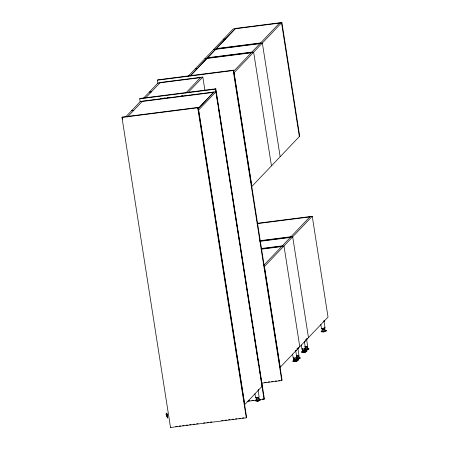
<?xml version="1.0" encoding="UTF-8"?>
<svg xmlns="http://www.w3.org/2000/svg" width="450" height="450" viewBox="0 0 450 450"><rect width="100%" height="100%" fill="white"/><g stroke="black" fill="none" stroke-linecap="round" stroke-linejoin="round"><path stroke-width="0.67" d="M167.552 417.662L167.49 417.341M166.731 413.561L166.669 413.246M121.972 117.439L122.321 117.073L198.079 107.409L246.634 417.471L246.285 417.836L170.528 427.5L121.972 117.439L197.736 107.775L198.079 107.409M140.141 101.587L139.708 98.814L140.057 98.449L215.814 88.785L264.369 398.846L264.021 399.212L259.155 399.831M157.984 83.655L157.438 80.19L157.787 79.824L233.544 70.161L282.099 380.216L281.751 380.582L261.596 383.152M125.809 116.769L131.558 110.728L133.622 110.469M143.544 98.173L149.293 92.132L151.357 91.867M127.389 117.011L142.566 101.104L216.017 91.733L262.142 386.269L244.749 404.533L198.63 109.997L216.017 91.733M145.603 97.909L160.301 82.468L202.826 77.046L204.992 90.883M188.229 76.179L195.165 68.889L197.229 68.625L190.288 75.915M223.481 39.144L233.196 28.941L235.26 28.682L225.546 38.886L223.419 39.212L213.705 49.421L215.764 49.157L225.478 38.953M190.479 75.741L235.513 28.418L281.886 22.5L299.694 136.198L251.893 186.418L234.09 72.714L281.886 22.5M185.794 93.032L200.768 77.304M188.336 92.267L202.826 77.046M139.708 98.814L215.466 89.151L215.814 88.785M157.438 80.19L233.201 70.526L233.544 70.161M197.865 108.877L213.941 91.997L198.017 108.737M233.336 71.612L279.489 23.124M263.689 265.393L310.185 216.551M312.244 216.292L264.437 266.507L280.221 367.279L328.027 317.064L312.244 216.292L257.507 223.273M170.528 427.5L170.876 427.134M324.197 321.002L324.714 320.462M324.124 321.109L324.619 320.591M323.893 320.642L325.052 328.022L321.531 328.629L321.879 328.269M322.138 328.264L321.857 328.556L324.658 327.943M322.071 329.558C320.625 330.587 326.706 329.484 324.664 329.113M322.341 329.558L322.059 329.85L324.861 329.231M321.604 330.885L321.092 331.425L324.557 331.155L326.34 330.514L325.451 330.221M321.671 331.296L321.159 331.836L324.624 331.566M306.135 339.379L306.484 339.013M306.81 339.266L307.327 338.721M322.875 331.476C322.318 332.505 325.873 331.352 326.407 330.93L326.306 330.705M322.897 331.633L322.633 331.768L323.539 331.701M304.639 341.55L305.156 341.004M304.566 341.651L305.061 341.134M298.046 348.502L298.541 347.979M295.948 350.679L296.466 350.134M295.875 350.786L296.37 350.263M304.296 348.992L301.973 349.172L302.321 348.812M307.327 346.326L306.36 346.674M306.512 338.906L307.665 346.281L304.678 346.939M304.819 348.778L305.1 348.486M302.512 350.106C301.067 351.129 307.147 350.027 305.106 349.656M304.442 341.859L305.494 348.564L304.183 348.958M302.782 350.1L302.501 350.392L303.621 350.381M302.046 351.428L301.534 351.968L303.593 351.939L306.782 351.062L305.887 350.764M302.698 351.293C301.252 352.316 307.339 351.214 305.291 350.843M295.605 358.121L293.282 358.301L293.625 357.941M293.884 357.941L293.603 358.234L296.798 357.694L295.751 350.989M298.299 355.629L298.581 355.337M297.816 348.036L298.974 355.416L296.837 356.006M296.128 357.913L296.409 357.615M293.822 359.235L293.473 359.601L295.808 359.415M294.086 359.229C292.956 360.09 298.44 359.083 296.409 358.785M293.355 360.557L292.843 361.097L294.902 361.074L298.091 360.191L297.197 359.893M294.007 360.422C292.562 361.451 298.642 360.349 296.595 359.972M296.331 359.201L296.662 359.032L296.179 358.869M293.423 360.973L292.905 361.513L296.37 361.243M294.621 361.153L294.401 361.384L295.29 361.373M294.649 361.305C294.356 362.025 297.557 361.058 298.153 360.608L298.052 360.382M258.306 390.218L258.823 389.672M258.233 390.319L258.727 389.801M258.339 397.114C259.999 397.446 254.514 398.43 255.988 397.479M256.179 398.767C254.7 399.724 260.201 398.739 258.542 398.407M258.109 390.527L259.161 397.232L257.023 397.822M255.718 400.095L255.201 400.635L258.666 400.365L260.449 399.729L259.56 399.431M256.365 399.96C254.925 400.984 261.006 399.881 258.958 399.51M256.984 400.686L256.787 401.074L257.13 401.108M257.141 401.001L258.93 400.86L258.114 400.787M324.146 331.594L324.647 331.453M305.618 339.683L307.232 338.85M296.944 348.722L298.637 347.856M306.562 347.963L307.53 347.619L307.046 347.456M304.386 350.246L305.359 349.897L304.869 349.74M305.646 350.049L306.759 349.853M296.398 361.131L295.223 361.339M258.761 400.663L257.586 400.877M305.73 348.165L307.879 347.574L307.277 347.372M305.764 349.661L308.953 348.778L308.064 348.48M305.831 350.072L308.402 349.509L308.919 348.969M304.588 352.136C301.314 352.524 305.707 352.71 304.926 352.08M297.664 355.804L296.207 355.989M297.034 357.3L299.188 356.704L298.586 356.501M297.073 358.791L300.262 357.907L299.368 357.609M297.141 359.201L299.711 358.639L300.229 358.099M257.226 399.116L259.374 398.526L258.773 398.323M257.327 401.023L259.898 400.455L260.415 399.915M235.17 28.783L281.548 22.866L299.346 136.564M216.309 48.594L260.623 42.953M215.955 48.96L262.344 43.037L280.148 156.741M215.612 49.337L259.92 43.672M207.613 57.724L251.927 52.082M207.264 58.089L253.648 52.172L271.451 165.876M206.916 58.455L251.229 52.813M198.096 77.31L199.479 77.13M160.048 82.738L157.989 83.002L149.361 92.064L151.419 91.8M159.953 82.834L200.407 77.67M153.382 99.399L154.778 99.219M160.357 98.505L161.752 98.331M163.845 98.061L165.24 97.886M167.333 97.616L168.727 97.442M181.277 95.839L182.672 95.659M142.312 101.334L140.248 101.599L131.625 110.661L133.684 110.402M142.217 101.469L213.598 92.351M257.158 223.639L309.836 216.922M259.791 240.711L290.976 236.734M260.123 240.986L292.691 236.835L308.469 337.607M259.779 241.352L290.272 237.471M261.489 248.513L282.279 245.863M261.135 248.878L283.995 245.964L299.773 346.736M261.478 249.159L281.582 246.594M264.724 382.433L266.113 382.258M268.2 381.988L269.589 381.814M271.676 381.549L273.066 381.369M275.153 381.105L276.542 380.925M278.623 380.661L280.018 380.481M248.383 400.882L249.773 400.708M251.859 400.438L253.249 400.264M262.282 399.111L264.369 398.846M247.337 401.338L256.376 400.185M175.742 426.516L177.131 426.336M179.218 426.071L180.607 425.891M182.694 425.627L184.084 425.452M186.165 425.183L187.56 425.008M189.641 424.738L191.031 424.564M193.118 424.299L194.507 424.119M196.594 423.855L197.983 423.675M203.541 422.966L204.936 422.792M207.017 422.522L208.406 422.348M210.493 422.083L211.882 421.903M221.614 420.66L223.003 420.486M225.09 420.221L226.479 420.041M228.566 419.777L229.956 419.597M232.037 419.332L233.432 419.152M235.513 418.888L236.903 418.714M238.989 418.444L240.379 418.269M242.466 418.005L243.855 417.825M324.006 331.577L324.816 331.65L322.802 331.909M304.903 346.86L305.589 346.804M305.106 348.148L305.792 348.098M303.418 349.088L302.243 348.981M305.061 349.425L307.997 348.609M305.606 350.004L306.152 349.959M305.634 350.156L307.553 349.734L307.142 349.453M305.752 350.28L307.434 349.909L307.097 349.802M303.981 352.243L303.092 352.254M296.179 357.362L298.783 356.625M296.364 358.554L299.374 357.891L298.772 357.694M297.928 358.965L298.738 359.044L296.764 359.387M296.916 359.134L298.834 358.712L298.451 358.582M296.938 359.286L298.862 358.864L298.474 358.74M295.751 361.249L296.567 361.327L294.553 361.581M257.648 400.911L256.764 400.922M324.45 327.819L325.052 328.022M307.17 349.605L307.507 349.639M305.955 351.174L306.849 351.473L304.611 352.294L303.053 352.159M304.971 351.737L305.381 352.018L302.389 352.451L301.494 352.159M304.993 351.889L305.336 351.923M298.373 355.213L298.974 355.416M296.201 357.497L296.798 357.694M256.399 397.811L255.909 397.648M256.601 399.099L256.112 398.936M167.434 417.78L166.657 413.64M325.384 330.351L324.248 330.93L321.84 330.958M258.981 400.433L257.676 401.062L255.167 400.826M166.86 413.426L167.619 417.206M166.804 413.483L167.136 415.131L166.731 415.558C166.286 413.786 167.119 417.769 166.798 415.873L167.197 415.451L167.563 417.268M166.601 413.696L167.085 416.256L167.001 415.659M166.264 413.668L166.551 414.945L166.382 413.927M166.939 415.339L166.809 415.041M320.833 324.456L321.463 328.478M301.275 344.998L301.905 349.02M292.584 354.127L293.214 358.155M233.201 70.526L281.751 380.582M215.466 89.151L217.856 104.411M218.076 105.795L221.439 127.299M221.659 128.689L227.306 164.756M227.526 166.146L230.456 184.871M230.676 186.261L239.906 245.222M240.126 246.606L243.489 268.11M243.709 269.499L249.356 305.567M249.576 306.956L252.506 325.682M252.726 327.071L252.939 328.455M253.159 329.844L258.806 365.912M259.026 367.301L264.021 399.212M254.947 393.666L255.578 397.688M197.736 107.775L246.285 417.836M122.321 117.073L122.647 119.154M166.359 415.108L166.056 413.887L166.871 413.032L166.179 414.146L166.359 415.108M167.777 417.386L167.186 417.971L167.777 417.386M204.947 58.618L195.232 68.822L197.291 68.558L207.011 58.354L204.947 58.618M213.638 49.489L205.009 58.551L207.073 58.286L215.702 49.224L213.638 49.489"/></g></svg>
